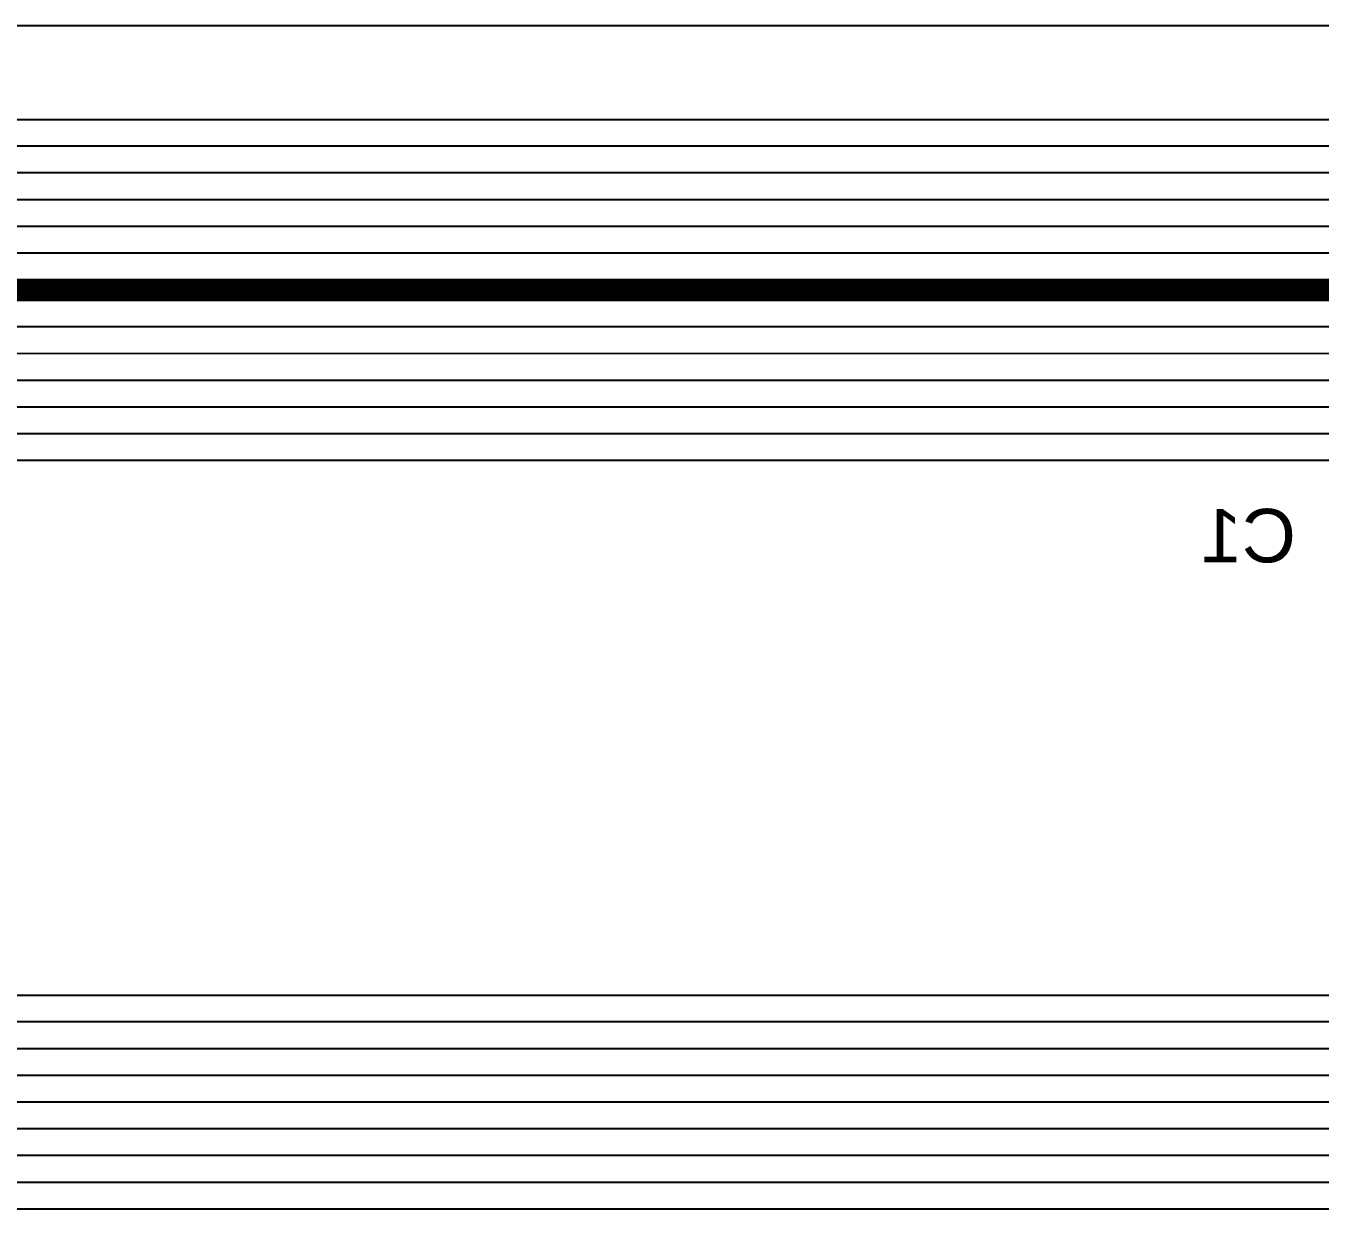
# Model space of a CAD drawing. Header units: inches. Extents: x -772 to 6765, y -813 to 4093.
# Drawn here: x 1425.706 to 1430.548, y -66.621 to -62.194 of the extents above; entities that cross this region are included whole.
import ezdxf

# ---------------------------------------------------------------- set-up
doc = ezdxf.new("R2010")
doc.units = ezdxf.units.IN
doc.header["$MEASUREMENT"] = 0
doc.linetypes.add('HIDDEN2', pattern=[0.1875, 0.125, -0.0625])
for name, color, linetype in [('aksoy_block', 7, 'Continuous'), ('aksoy_detaytarama', 252, 'Continuous'), ('aksoy_kapali', 3, 'Continuous'), ('H_FAC_Cam', 153, 'Continuous'), ('H_GEN_Greyscale1', 251, 'Continuous')]:
    doc.layers.add(name, color=color, linetype=linetype)
doc.styles.get("Standard").update_dxf_attribs({"font": 'arial.ttf'})

# ---------------------------------------------------------------- blocks, each defined once
blk = doc.blocks.new('c1(8 20 12) silikon')
at = {"layer": 'aksoy_detaytarama'}
for p, q in [((-46.171, 18.71), (103.829, 18.71)), ((-46.171, 17.71), (103.829, 17.71)), ((-46.171, 16.71), (103.829, 16.71)), ((-46.171, 15.71), (103.829, 15.71)), ((-46.171, 14.71), (103.829, 14.71)), ((-46.171, 11.95), (103.829, 11.95)), ((-46.171, 10.95), (103.829, 10.95)), ((-46.171, 9.95), (103.829, 9.95)), ((-46.171, 8.95), (103.829, 8.95)), ((-46.171, 7.95), (103.829, 7.95)), ((-46.171, -14.05), (103.829, -14.05)), ((-46.171, -15.05), (103.829, -15.05)), ((-46.171, -16.05), (103.829, -16.05)), ((-46.171, -17.05), (103.829, -17.05)), ((-46.171, -18.05), (103.829, -18.05)), ((-46.171, -19.05), (103.829, -19.05)), ((-46.171, -20.05), (103.829, -20.05))]:
    blk.add_line(p, q, dxfattribs=at)
at = {"layer": 'aksoy_detaytarama', "linetype": 'HIDDEN2', "const_width": 0.76}
blk.add_lwpolyline([(103.829, 13.33), (-45.171, 13.33)], dxfattribs=at)
at = {"layer": 'H_FAC_Cam'}
for points in [[(103.829, 19.71), (-45.171, 19.71), (-46.171, 18.71), (-46.171, 14.71), (-45.171, 13.71), (103.829, 13.71)], [(103.829, 12.95), (-45.171, 12.95), (-46.171, 11.95), (-46.171, 7.95), (-45.171, 6.95), (103.829, 6.95)], [(103.829, -13.05), (-45.171, -13.05), (-46.171, -14.05), (-46.171, -20.05), (-45.171, -21.05), (103.829, -21.05)]]:
    blk.add_lwpolyline(points, dxfattribs=at)
at = {"layer": 'aksoy_kapali', "ltscale": 0.5}
blk.add_text('C1', height=2, dxfattribs=at).set_placement((-16.992, 3.143))
blk = doc.blocks.new('dt-p103')
at = {"layer": 'H_GEN_Greyscale1'}
blk.add_line((-28.552, -146.487), (-160, -146.487), dxfattribs=at)
at = {"layer": 'aksoy_block', "xscale": -1}
blk.add_blockref('c1(8 20 12) silikon', (-56.171, -169.698), dxfattribs=at)

msp = doc.modelspace()

# ---------------------------------------------------------------- block references
at = {"layer": 'aksoy_block', "xscale": 0.1000000000000014, "yscale": 0.1000000000000014, "zscale": 0.1000000000000014, "rotation": 359.9990483270241}
msp.add_blockref('dt-p103', (1434.3756, -47.5458), dxfattribs=at)

doc.saveas('drawing.dxf')
